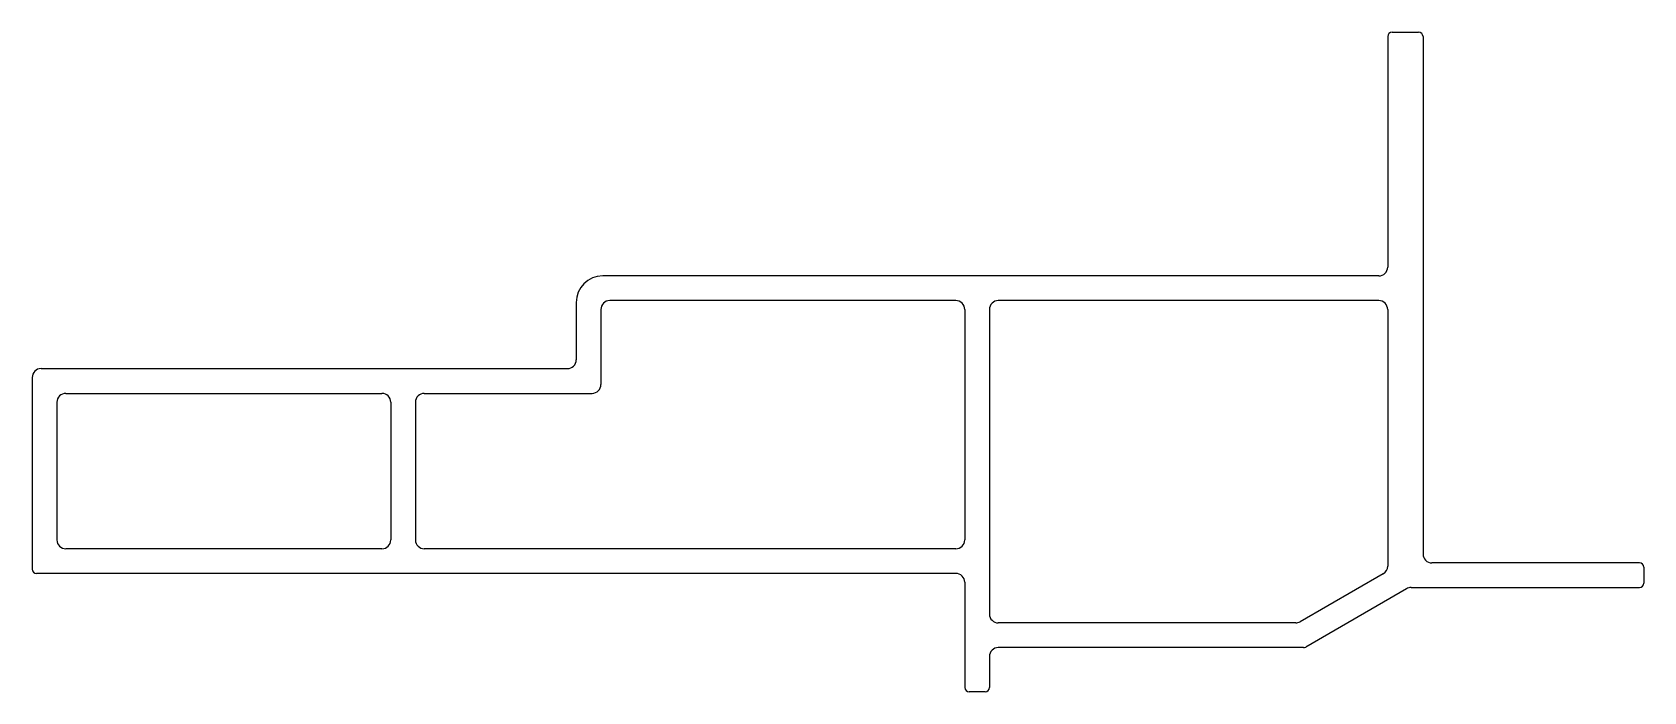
# Model space of a CAD drawing. Header units: metres. Extents: x 0 to 182, y -5 to 70.
import ezdxf

# ---------------------------------------------------------------- set-up
doc = ezdxf.new("R2010")
doc.units = ezdxf.units.M

msp = doc.modelspace()

# ---------------------------------------------------------------- linework, layer by layer
for p, q in [((154, 69.7), (157, 69.7)), ((153.5, 69.2), (153.5, 43.1)), ((157.5, 69.2), (157.5, 10.6)), ((152.5, 42.1), (64.6, 42.1)), ((61.6, 39.1), (61.6, 32.6)), ((61.6, 39.1), (61.6, 39.1)), ((104.6, 39.3), (65.4, 39.3)), ((152.5, 39.3), (109.4, 39.3)), ((64.4, 38.3), (64.4, 29.8)), ((105.6, 38.3), (105.6, 12.2)), ((108.4, 38.3), (108.4, 3.8)), ((153.5, 38.3), (153.5, 9.23923)), ((1, 31.6), (60.6, 31.6)), ((0, 30.6), (0, 8.9)), ((2.8, 27.8), (2.8, 12.2)), ((3.8, 28.8), (39.6, 28.8)), ((40.6, 27.8), (40.6, 12.2)), ((43.4, 27.8), (43.4, 12.2)), ((44.4, 28.8), (63.4, 28.8)), ((39.6, 11.2), (3.8, 11.2)), ((104.6, 11.2), (44.4, 11.2)), ((182, 9.6), (158.5, 9.6)), ((104.6, 8.4), (0.5, 8.4)), ((105.6, 7.4), (105.6, -4.5)), ((153, 8.373205), (143.578976, 2.933975)), ((153, 8.373205), (153, 8.373205)), ((182.5, 9.1), (182.5, 7.3)), ((155.643078, 6.666025), (144.213209, 0.066987)), ((155.643078, 6.666025), (155.643078, 6.666025)), ((156.143078, 6.8), (182, 6.8)), ((143.078976, 2.8), (109.4, 2.8)), ((143.578976, 2.933975), (143.578976, 2.933975)), ((143.963209, 0), (109.4, 0)), ((144.213209, 0.066987), (144.213209, 0.066987)), ((108.4, -1), (108.4, -4.5)), ((107.9, -5), (106.1, -5))]:
    msp.add_line(p, q)
for centre, radius, start, end in [((154, 69.2), 0.5, 90, 180), ((157, 69.2), 0.5, 0, 90), ((64.6, 39.1), 3, 90, 180), ((152.5, 43.1), 1, 270, 0), ((65.4, 38.3), 1, 90, 180), ((104.6, 38.3), 1, 0, 90), ((109.4, 38.3), 1, 90, 180), ((152.5, 38.3), 1, 0, 90), ((1, 30.6), 1, 90, 180), ((60.6, 32.6), 1, 270, 0), ((63.4, 29.8), 1, 270, 0), ((3.8, 27.8), 1, 90, 180), ((39.6, 27.8), 1, 0, 90), ((44.4, 27.8), 1, 90, 180), ((3.8, 12.2), 1, 180, 270), ((39.6, 12.2), 1, 270, 0), ((44.4, 12.2), 1, 180, 270), ((104.6, 12.2), 1, 270, 0), ((152.5, 9.23923), 1, 300, 0), ((158.5, 10.6), 1, 180, 270), ((182, 9.1), 0.5, 0, 90), ((0.5, 8.9), 0.5, 180, 270), ((104.6, 7.4), 1, 0, 90), ((182, 7.3), 0.5, 270, 0), ((156.143078, 5.8), 1, 90, 120), ((109.4, 3.8), 1, 180, 270), ((143.078976, 3.8), 1, 270, 300), ((109.4, -1), 1, 90, 180), ((143.963209, 0.5), 0.5, 270, 300), ((106.1, -4.5), 0.5, 180, 270), ((107.9, -4.5), 0.5, 270, 0)]:
    msp.add_arc(centre, radius, start, end)

doc.saveas('drawing.dxf')
